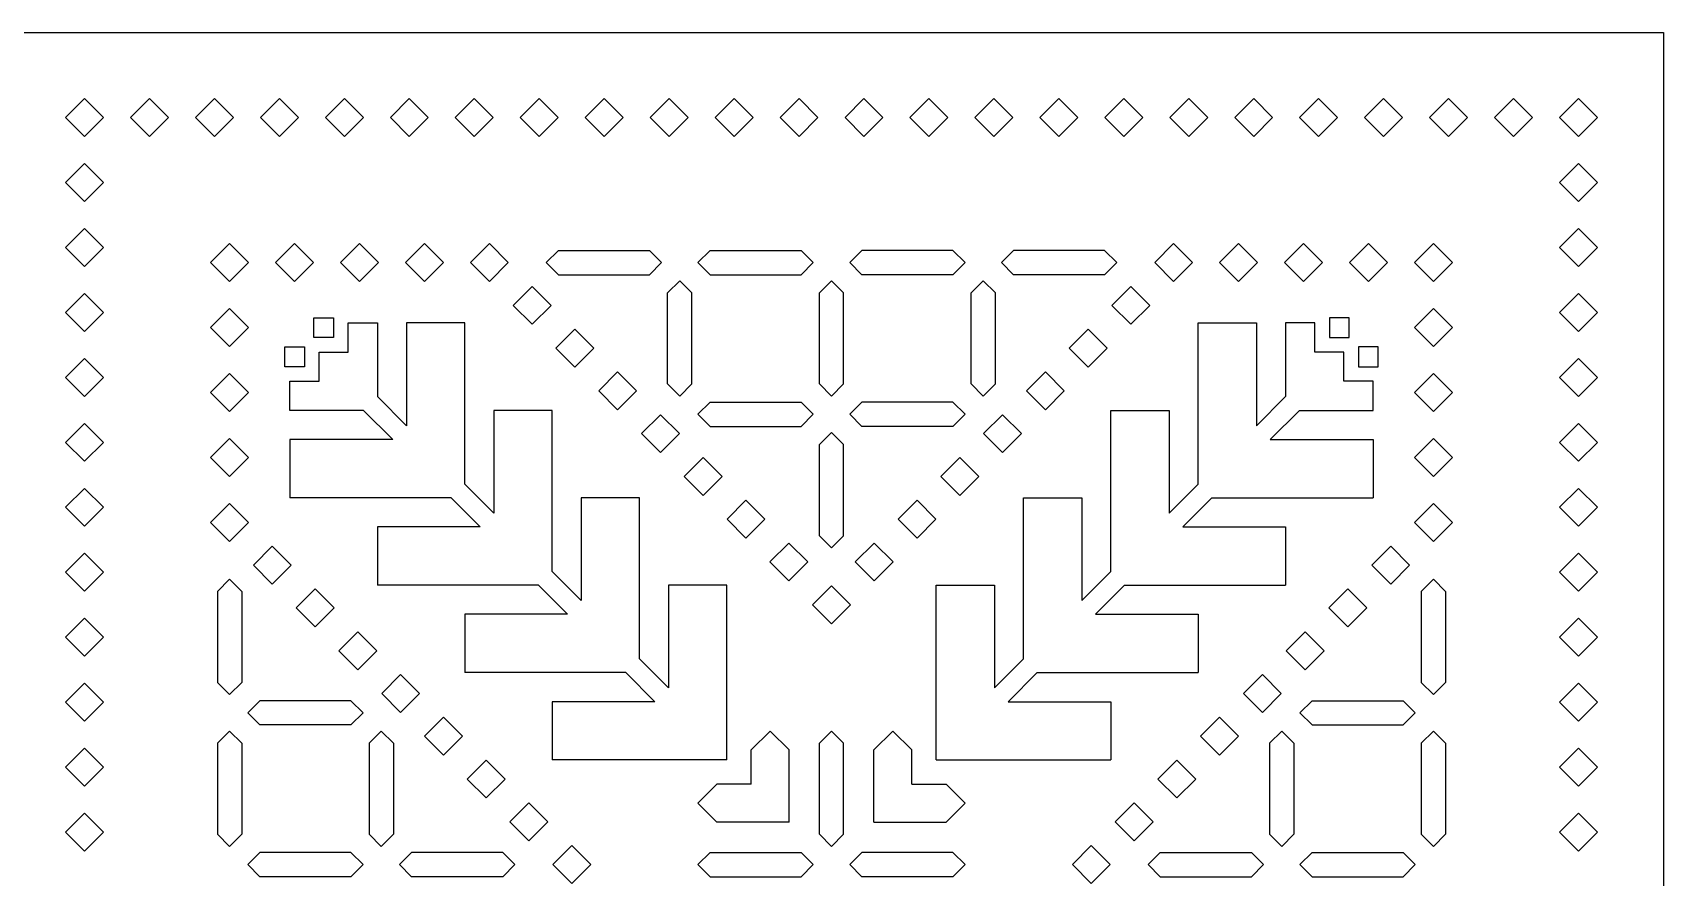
# Model space of a CAD drawing. Extents: x 48 to 477, y 349 to 486.
# Drawn here: x 188.2 to 322.5, y 416.6 to 486.2 of the extents above; entities that cross this region are included whole.
import ezdxf

# ---------------------------------------------------------------- set-up
doc = ezdxf.new("R2010")
doc.units = 0
doc.layers.get('0').update_dxf_attribs({"linetype": 'CONTINUOUS'})

msp = doc.modelspace()

# ---------------------------------------------------------------- linework, layer by layer
for p, q in [((185.443375, 486.161898), (322.516375, 486.161898)), ((322.516375, 486.161898), (322.516375, 349.088898)), ((190.880875, 479.161898), (192.443375, 480.724398)), ((192.443375, 480.724398), (194.005875, 479.161898)), ((196.231875, 479.161898), (197.794375, 480.724398)), ((197.794375, 480.724398), (199.356875, 479.161898)), ((201.582875, 479.161898), (203.145375, 480.724398)), ((203.145375, 480.724398), (204.707875, 479.161898)), ((206.933875, 479.161898), (208.496375, 480.724398)), ((208.496375, 480.724398), (210.058875, 479.161898)), ((212.284875, 479.161898), (213.847375, 480.724398)), ((213.847375, 480.724398), (215.409875, 479.161898)), ((217.635875, 479.161898), (219.198375, 480.724398)), ((219.198375, 480.724398), (220.760875, 479.161898)), ((222.986875, 479.161898), (224.549375, 480.724398)), ((224.549375, 480.724398), (226.111875, 479.161898)), ((228.337875, 479.161898), (229.900375, 480.724398)), ((229.900375, 480.724398), (231.462875, 479.161898)), ((233.688875, 479.161898), (235.251375, 480.724398)), ((235.251375, 480.724398), (236.813875, 479.161898)), ((239.039875, 479.161898), (240.602375, 480.724398)), ((240.602375, 480.724398), (242.164875, 479.161898)), ((244.390875, 479.161898), (245.953375, 480.724398)), ((245.953375, 480.724398), (247.515875, 479.161898)), ((249.741875, 479.161898), (251.304375, 480.724398)), ((251.304375, 480.724398), (252.866875, 479.161898)), ((255.092875, 479.161898), (256.655375, 480.724398)), ((256.655375, 480.724398), (258.217875, 479.161898)), ((260.443875, 479.161898), (262.006375, 480.724398)), ((262.006375, 480.724398), (263.568875, 479.161898)), ((265.794875, 479.161898), (267.357375, 480.724398)), ((267.357375, 480.724398), (268.919875, 479.161898)), ((271.145875, 479.161898), (272.708375, 480.724398)), ((272.708375, 480.724398), (274.270875, 479.161898)), ((276.496875, 479.161898), (278.059375, 480.724398)), ((278.059375, 480.724398), (279.621875, 479.161898)), ((281.847875, 479.161898), (283.410375, 480.724398)), ((283.410375, 480.724398), (284.972875, 479.161898)), ((287.198875, 479.161898), (288.761375, 480.724398)), ((288.761375, 480.724398), (290.323875, 479.161898)), ((292.549875, 479.161898), (294.112375, 480.724398)), ((294.112375, 480.724398), (295.674875, 479.161898)), ((297.900875, 479.161898), (299.463375, 480.724398)), ((299.463375, 480.724398), (301.025875, 479.161898)), ((303.251875, 479.161898), (304.814375, 480.724398)), ((304.814375, 480.724398), (306.376875, 479.161898)), ((308.602875, 479.161898), (310.165375, 480.724398)), ((310.165375, 480.724398), (311.727875, 479.161898)), ((313.953875, 479.161898), (315.516375, 480.724398)), ((315.516375, 480.724398), (317.078875, 479.161898)), ((192.443375, 477.599398), (190.880875, 479.161898)), ((194.005875, 479.161898), (192.443375, 477.599398)), ((197.794375, 477.599398), (196.231875, 479.161898)), ((199.356875, 479.161898), (197.794375, 477.599398)), ((203.145375, 477.599398), (201.582875, 479.161898)), ((204.707875, 479.161898), (203.145375, 477.599398)), ((208.496375, 477.599398), (206.933875, 479.161898)), ((210.058875, 479.161898), (208.496375, 477.599398)), ((213.847375, 477.599398), (212.284875, 479.161898)), ((215.409875, 479.161898), (213.847375, 477.599398)), ((219.198375, 477.599398), (217.635875, 479.161898)), ((220.760875, 479.161898), (219.198375, 477.599398)), ((224.549375, 477.599398), (222.986875, 479.161898)), ((226.111875, 479.161898), (224.549375, 477.599398)), ((229.900375, 477.599398), (228.337875, 479.161898)), ((231.462875, 479.161898), (229.900375, 477.599398)), ((235.251375, 477.599398), (233.688875, 479.161898)), ((236.813875, 479.161898), (235.251375, 477.599398)), ((240.602375, 477.599398), (239.039875, 479.161898)), ((242.164875, 479.161898), (240.602375, 477.599398)), ((245.953375, 477.599398), (244.390875, 479.161898)), ((247.515875, 479.161898), (245.953375, 477.599398)), ((251.304375, 477.599398), (249.741875, 479.161898)), ((252.866875, 479.161898), (251.304375, 477.599398)), ((256.655375, 477.599398), (255.092875, 479.161898)), ((258.217875, 479.161898), (256.655375, 477.599398)), ((262.006375, 477.599398), (260.443875, 479.161898)), ((263.568875, 479.161898), (262.006375, 477.599398)), ((267.357375, 477.599398), (265.794875, 479.161898)), ((268.919875, 479.161898), (267.357375, 477.599398)), ((272.708375, 477.599398), (271.145875, 479.161898)), ((274.270875, 479.161898), (272.708375, 477.599398)), ((278.059375, 477.599398), (276.496875, 479.161898)), ((279.621875, 479.161898), (278.059375, 477.599398)), ((283.410375, 477.599398), (281.847875, 479.161898)), ((284.972875, 479.161898), (283.410375, 477.599398)), ((288.761375, 477.599398), (287.198875, 479.161898)), ((290.323875, 479.161898), (288.761375, 477.599398)), ((294.112375, 477.599398), (292.549875, 479.161898)), ((295.674875, 479.161898), (294.112375, 477.599398)), ((299.463375, 477.599398), (297.900875, 479.161898)), ((301.025875, 479.161898), (299.463375, 477.599398)), ((304.814375, 477.599398), (303.251875, 479.161898)), ((306.376875, 479.161898), (304.814375, 477.599398)), ((310.165375, 477.599398), (308.602875, 479.161898)), ((311.727875, 479.161898), (310.165375, 477.599398)), ((315.516375, 477.599398), (313.953875, 479.161898)), ((317.078875, 479.161898), (315.516375, 477.599398)), ((192.443375, 475.373398), (190.880875, 473.810898)), ((194.005875, 473.810898), (192.443375, 475.373398)), ((315.516375, 475.373398), (313.953875, 473.810898)), ((317.078875, 473.810898), (315.516375, 475.373398)), ((190.880875, 473.810898), (192.443375, 472.248398)), ((192.443375, 472.248398), (194.005875, 473.810898)), ((313.953875, 473.810898), (315.516375, 472.248398)), ((315.516375, 472.248398), (317.078875, 473.810898)), ((192.443375, 470.022398), (190.880875, 468.459898)), ((194.005875, 468.459898), (192.443375, 470.022398)), ((315.516375, 470.022398), (313.953875, 468.459898)), ((317.078875, 468.459898), (315.516375, 470.022398)), ((190.880875, 468.459898), (192.443375, 466.897398)), ((192.443375, 466.897398), (194.005875, 468.459898)), ((202.825832, 467.21694), (204.388332, 468.77944)), ((204.388332, 468.77944), (205.950832, 467.21694)), ((209.739343, 468.77944), (208.176843, 467.21694)), ((211.301843, 467.21694), (209.739343, 468.77944)), ((215.090354, 468.77944), (213.527854, 467.21694)), ((216.652854, 467.21694), (215.090354, 468.77944)), ((220.441364, 468.77944), (218.878864, 467.21694)), ((222.003864, 467.21694), (220.441364, 468.77944)), ((225.792375, 468.77944), (224.229875, 467.21694)), ((227.354875, 467.21694), (225.792375, 468.77944)), ((230.479875, 467.21694), (231.479875, 468.21694)), ((231.479875, 468.21694), (238.979875, 468.21694)), ((238.979875, 468.21694), (239.979875, 467.21694)), ((242.979875, 467.21694), (243.979875, 468.21694)), ((243.979875, 468.21694), (251.479875, 468.21694)), ((251.479875, 468.21694), (252.479875, 467.21694)), ((255.479875, 467.21694), (256.479875, 468.21694)), ((263.979875, 468.21694), (256.479875, 468.21694)), ((264.979875, 467.21694), (263.979875, 468.21694)), ((268.979875, 468.21694), (267.979875, 467.21694)), ((276.479875, 468.21694), (268.979875, 468.21694)), ((277.479875, 467.21694), (276.479875, 468.21694)), ((280.604875, 467.21694), (282.167375, 468.77944)), ((282.167375, 468.77944), (283.729875, 467.21694)), ((285.955885, 467.21694), (287.518385, 468.77944)), ((287.518385, 468.77944), (289.080885, 467.21694)), ((291.306896, 467.21694), (292.869396, 468.77944)), ((292.869396, 468.77944), (294.431896, 467.21694)), ((296.657906, 467.21694), (298.220406, 468.77944)), ((298.220406, 468.77944), (299.782906, 467.21694)), ((303.571417, 468.77944), (302.008917, 467.21694)), ((305.133917, 467.21694), (303.571417, 468.77944)), ((313.953875, 468.459898), (315.516375, 466.897398)), ((315.516375, 466.897398), (317.078875, 468.459898)), ((204.388332, 465.65444), (202.825832, 467.21694)), ((205.950832, 467.21694), (204.388332, 465.65444)), ((208.176843, 467.21694), (209.739343, 465.65444)), ((209.739343, 465.65444), (211.301843, 467.21694)), ((213.527854, 467.21694), (215.090354, 465.65444)), ((215.090354, 465.65444), (216.652854, 467.21694)), ((218.878864, 467.21694), (220.441364, 465.65444)), ((220.441364, 465.65444), (222.003864, 467.21694)), ((224.229875, 467.21694), (225.792375, 465.65444)), ((225.792375, 465.65444), (227.354875, 467.21694)), ((231.479875, 466.21694), (230.479875, 467.21694)), ((231.479875, 466.21694), (238.979875, 466.21694)), ((239.979875, 467.21694), (238.979875, 466.21694)), ((243.979875, 466.21694), (242.979875, 467.21694)), ((243.979875, 466.21694), (251.479875, 466.21694)), ((252.479875, 467.21694), (251.479875, 466.21694)), ((256.479875, 466.21694), (255.479875, 467.21694)), ((263.979875, 466.21694), (256.479875, 466.21694)), ((263.979875, 466.21694), (264.979875, 467.21694)), ((267.979875, 467.21694), (268.979875, 466.21694)), ((276.479875, 466.21694), (268.979875, 466.21694)), ((276.479875, 466.21694), (277.479875, 467.21694)), ((282.167375, 465.65444), (280.604875, 467.21694)), ((283.729875, 467.21694), (282.167375, 465.65444)), ((287.518385, 465.65444), (285.955885, 467.21694)), ((289.080885, 467.21694), (287.518385, 465.65444)), ((292.869396, 465.65444), (291.306896, 467.21694)), ((294.431896, 467.21694), (292.869396, 465.65444)), ((298.220406, 465.65444), (296.657906, 467.21694)), ((299.782906, 467.21694), (298.220406, 465.65444)), ((302.008917, 467.21694), (303.571417, 465.65444)), ((303.571417, 465.65444), (305.133917, 467.21694)), ((229.315812, 465.256002), (227.753312, 463.693502)), ((230.878312, 463.693502), (229.315812, 465.256002)), ((240.479875, 464.71694), (241.479875, 465.71694)), ((241.479875, 465.71694), (242.479875, 464.71694)), ((252.979875, 464.71694), (253.979875, 465.71694)), ((253.979875, 465.71694), (254.979875, 464.71694)), ((266.479875, 465.71694), (265.479875, 464.71694)), ((267.479875, 464.71694), (266.479875, 465.71694)), ((277.081437, 463.693502), (278.643937, 465.256002)), ((278.643937, 465.256002), (280.206437, 463.693502)), ((192.443375, 464.671398), (190.880875, 463.108898)), ((194.005875, 463.108898), (192.443375, 464.671398)), ((227.753312, 463.693502), (229.315812, 462.131002)), ((229.315812, 462.131002), (230.878312, 463.693502)), ((240.479875, 457.21694), (240.479875, 464.71694)), ((242.479875, 457.21694), (242.479875, 464.71694)), ((252.979875, 457.21694), (252.979875, 464.71694)), ((254.979875, 457.21694), (254.979875, 464.71694)), ((265.479875, 457.21694), (265.479875, 464.71694)), ((267.479875, 457.21694), (267.479875, 464.71694)), ((278.643937, 462.131002), (277.081437, 463.693502)), ((280.206437, 463.693502), (278.643937, 462.131002)), ((315.516375, 464.671398), (313.953875, 463.108898)), ((317.078875, 463.108898), (315.516375, 464.671398)), ((190.880875, 463.108898), (192.443375, 461.546398)), ((192.443375, 461.546398), (194.005875, 463.108898)), ((202.825832, 461.865929), (204.388332, 463.428429)), ((204.388332, 463.428429), (205.950832, 461.865929)), ((211.338681, 461.041591), (211.338681, 462.666591)), ((211.338681, 462.666591), (212.963681, 462.666591)), ((212.963681, 462.666591), (212.963681, 461.041591)), ((214.163681, 459.841591), (214.163681, 462.241591)), ((214.163681, 462.241591), (216.563681, 462.241591)), ((216.563681, 462.241591), (216.563681, 456.172962)), ((218.963681, 462.241591), (218.963681, 453.772962)), ((223.763681, 462.241591), (218.963681, 462.241591)), ((223.763681, 448.972962), (223.763681, 462.241591)), ((284.196068, 448.972962), (284.196068, 462.241591)), ((284.196068, 462.241591), (288.996068, 462.241591)), ((288.996068, 462.241591), (288.996068, 453.772962)), ((291.396068, 462.241591), (291.396068, 456.172962)), ((293.796068, 462.241591), (291.396068, 462.241591)), ((293.796068, 459.841591), (293.796068, 462.241591)), ((296.621068, 462.666591), (294.996068, 462.666591)), ((294.996068, 462.666591), (294.996068, 461.041591)), ((296.621068, 461.041591), (296.621068, 462.666591)), ((303.571417, 463.428429), (302.008917, 461.865929)), ((305.133917, 461.865929), (303.571417, 463.428429)), ((313.953875, 463.108898), (315.516375, 461.546398)), ((315.516375, 461.546398), (317.078875, 463.108898)), ((204.388332, 460.303429), (202.825832, 461.865929)), ((205.950832, 461.865929), (204.388332, 460.303429)), ((212.963681, 461.041591), (211.338681, 461.041591)), ((232.83925, 461.732565), (231.27675, 460.170065)), ((234.40175, 460.170065), (232.83925, 461.732565)), ((273.558, 460.170065), (275.1205, 461.732565)), ((275.1205, 461.732565), (276.683, 460.170065)), ((294.996068, 461.041591), (296.621068, 461.041591)), ((302.008917, 461.865929), (303.571417, 460.303429)), ((303.571417, 460.303429), (305.133917, 461.865929)), ((208.938681, 458.641591), (208.938681, 460.266591)), ((208.938681, 460.266591), (210.563681, 460.266591)), ((210.563681, 460.266591), (210.563681, 458.641591)), ((211.763681, 459.841591), (214.163681, 459.841591)), ((211.763681, 457.441591), (211.763681, 459.841591)), ((231.27675, 460.170065), (232.83925, 458.607565)), ((232.83925, 458.607565), (234.40175, 460.170065)), ((275.1205, 458.607565), (273.558, 460.170065)), ((276.683, 460.170065), (275.1205, 458.607565)), ((296.196068, 459.841591), (293.796068, 459.841591)), ((296.196068, 457.441591), (296.196068, 459.841591)), ((299.021068, 460.266591), (297.396068, 460.266591)), ((297.396068, 460.266591), (297.396068, 458.641591)), ((299.021068, 458.641591), (299.021068, 460.266591)), ((192.443375, 459.320398), (190.880875, 457.757898)), ((194.005875, 457.757898), (192.443375, 459.320398)), ((210.563681, 458.641591), (208.938681, 458.641591)), ((236.362687, 458.209127), (234.800187, 456.646627)), ((237.925187, 456.646627), (236.362687, 458.209127)), ((270.034562, 456.646627), (271.597062, 458.209127)), ((271.597062, 458.209127), (273.159562, 456.646627)), ((297.396068, 458.641591), (299.021068, 458.641591)), ((315.516375, 459.320398), (313.953875, 457.757898)), ((317.078875, 457.757898), (315.516375, 459.320398)), ((190.880875, 457.757898), (192.443375, 456.195398)), ((192.443375, 456.195398), (194.005875, 457.757898)), ((202.825832, 456.514919), (204.388332, 458.077419)), ((204.388332, 458.077419), (205.950832, 456.514919)), ((209.363681, 455.041591), (209.363681, 457.441591)), ((209.363681, 457.441591), (211.763681, 457.441591)), ((240.479875, 457.21694), (241.479875, 456.21694)), ((241.479875, 456.21694), (242.479875, 457.21694)), ((253.979875, 456.21694), (252.979875, 457.21694)), ((254.979875, 457.21694), (253.979875, 456.21694)), ((266.479875, 456.21694), (265.479875, 457.21694)), ((267.479875, 457.21694), (266.479875, 456.21694)), ((298.596068, 457.441591), (296.196068, 457.441591)), ((298.596068, 455.041591), (298.596068, 457.441591)), ((303.571417, 458.077419), (302.008917, 456.514919)), ((305.133917, 456.514919), (303.571417, 458.077419)), ((313.953875, 457.757898), (315.516375, 456.195398)), ((315.516375, 456.195398), (317.078875, 457.757898)), ((204.388332, 454.952419), (202.825832, 456.514919)), ((205.950832, 456.514919), (204.388332, 454.952419)), ((216.563681, 456.172962), (218.963681, 453.772962)), ((234.800187, 456.646627), (236.362687, 455.084127)), ((236.362687, 455.084127), (237.925187, 456.646627)), ((242.979875, 454.71694), (243.979875, 455.71694)), ((243.979875, 455.71694), (251.479875, 455.71694)), ((251.479875, 455.71694), (252.479875, 454.71694)), ((255.479875, 454.71694), (256.479875, 455.71694)), ((263.979875, 455.71694), (256.479875, 455.71694)), ((264.979875, 454.71694), (263.979875, 455.71694)), ((271.597062, 455.084127), (270.034562, 456.646627)), ((273.159562, 456.646627), (271.597062, 455.084127)), ((291.396068, 456.172962), (288.996068, 453.772962)), ((302.008917, 456.514919), (303.571417, 454.952419)), ((303.571417, 454.952419), (305.133917, 456.514919)), ((215.43231, 455.041591), (209.363681, 455.041591)), ((215.43231, 455.041591), (217.83231, 452.641591)), ((226.163681, 455.041591), (226.163681, 446.572962)), ((230.963681, 455.041591), (226.163681, 455.041591)), ((230.963681, 441.772962), (230.963681, 455.041591)), ((239.886125, 454.68569), (238.323625, 453.12319)), ((241.448625, 453.12319), (239.886125, 454.68569)), ((243.979875, 453.71694), (242.979875, 454.71694)), ((252.479875, 454.71694), (251.479875, 453.71694)), ((256.479875, 453.71694), (255.479875, 454.71694)), ((263.979875, 453.71694), (264.979875, 454.71694)), ((266.511125, 453.12319), (268.073625, 454.68569)), ((268.073625, 454.68569), (269.636125, 453.12319)), ((276.996068, 455.041591), (281.796068, 455.041591)), ((276.996068, 441.772962), (276.996068, 455.041591)), ((281.796068, 455.041591), (281.796068, 446.572962)), ((292.527439, 455.041591), (290.127439, 452.641591)), ((292.527439, 455.041591), (298.596068, 455.041591)), ((192.443375, 453.969398), (190.880875, 452.406898)), ((194.005875, 452.406898), (192.443375, 453.969398)), ((238.323625, 453.12319), (239.886125, 451.56069)), ((239.886125, 451.56069), (241.448625, 453.12319)), ((243.979875, 453.71694), (251.479875, 453.71694)), ((252.979875, 452.21694), (253.979875, 453.21694)), ((253.979875, 453.21694), (254.979875, 452.21694)), ((263.979875, 453.71694), (256.479875, 453.71694)), ((268.073625, 451.56069), (266.511125, 453.12319)), ((269.636125, 453.12319), (268.073625, 451.56069)), ((315.516375, 453.969398), (313.953875, 452.406898)), ((317.078875, 452.406898), (315.516375, 453.969398)), ((190.880875, 452.406898), (192.443375, 450.844398)), ((192.443375, 450.844398), (194.005875, 452.406898)), ((202.825832, 451.163908), (204.388332, 452.726408)), ((204.388332, 452.726408), (205.950832, 451.163908)), ((209.363681, 452.641591), (209.363681, 447.841591)), ((217.83231, 452.641591), (209.363681, 452.641591)), ((252.979875, 444.71694), (252.979875, 452.21694)), ((254.979875, 444.71694), (254.979875, 452.21694)), ((290.127439, 452.641591), (298.596068, 452.641591)), ((298.596068, 452.641591), (298.596068, 447.841591)), ((303.571417, 452.726408), (302.008917, 451.163908)), ((305.133917, 451.163908), (303.571417, 452.726408)), ((313.953875, 452.406898), (315.516375, 450.844398)), ((315.516375, 450.844398), (317.078875, 452.406898)), ((204.388332, 449.601408), (202.825832, 451.163908)), ((205.950832, 451.163908), (204.388332, 449.601408)), ((243.409562, 451.162252), (241.847062, 449.599752)), ((244.972062, 449.599752), (243.409562, 451.162252)), ((262.987687, 449.599752), (264.550187, 451.162252)), ((264.550187, 451.162252), (266.112687, 449.599752)), ((302.008917, 451.163908), (303.571417, 449.601408)), ((303.571417, 449.601408), (305.133917, 451.163908)), ((223.763681, 448.972962), (226.163681, 446.572962)), ((241.847062, 449.599752), (243.409562, 448.037252)), ((243.409562, 448.037252), (244.972062, 449.599752)), ((264.550187, 448.037252), (262.987687, 449.599752)), ((266.112687, 449.599752), (264.550187, 448.037252)), ((284.196068, 448.972962), (281.796068, 446.572962)), ((192.443375, 448.618398), (190.880875, 447.055898)), ((194.005875, 447.055898), (192.443375, 448.618398)), ((222.63231, 447.841591), (209.363681, 447.841591)), ((222.63231, 447.841591), (225.03231, 445.441591)), ((233.363681, 447.841591), (233.363681, 439.372962)), ((238.163681, 447.841591), (233.363681, 447.841591)), ((238.163681, 434.572962), (238.163681, 447.841591)), ((246.933, 447.638815), (245.3705, 446.076315)), ((248.4955, 446.076315), (246.933, 447.638815)), ((259.46425, 446.076315), (261.02675, 447.638815)), ((261.02675, 447.638815), (262.58925, 446.076315)), ((269.796068, 434.572962), (269.796068, 447.841591)), ((269.796068, 447.841591), (274.596068, 447.841591)), ((274.596068, 447.841591), (274.596068, 439.372962)), ((285.327439, 447.841591), (282.927439, 445.441591)), ((285.327439, 447.841591), (298.596068, 447.841591)), ((315.516375, 448.618398), (313.953875, 447.055898)), ((317.078875, 447.055898), (315.516375, 448.618398)), ((190.880875, 447.055898), (192.443375, 445.493398)), ((192.443375, 445.493398), (194.005875, 447.055898)), ((202.825832, 445.812898), (204.388332, 447.375398)), ((204.388332, 447.375398), (205.950832, 445.812898)), ((245.3705, 446.076315), (246.933, 444.513815)), ((246.933, 444.513815), (248.4955, 446.076315)), ((261.02675, 444.513815), (259.46425, 446.076315)), ((262.58925, 446.076315), (261.02675, 444.513815)), ((303.571417, 447.375398), (302.008917, 445.812898)), ((305.133917, 445.812898), (303.571417, 447.375398)), ((313.953875, 447.055898), (315.516375, 445.493398)), ((315.516375, 445.493398), (317.078875, 447.055898)), ((204.388332, 444.250398), (202.825832, 445.812898)), ((205.950832, 445.812898), (204.388332, 444.250398)), ((225.03231, 445.441591), (216.563681, 445.441591)), ((216.563681, 445.441591), (216.563681, 440.641591)), ((253.979875, 443.71694), (252.979875, 444.71694)), ((254.979875, 444.71694), (253.979875, 443.71694)), ((282.927439, 445.441591), (291.396068, 445.441591)), ((291.396068, 445.441591), (291.396068, 440.641591)), ((302.008917, 445.812898), (303.571417, 444.250398)), ((303.571417, 444.250398), (305.133917, 445.812898)), ((206.34927, 442.28946), (207.91177, 443.85196)), ((207.91177, 443.85196), (209.47427, 442.28946)), ((250.456437, 444.115377), (248.893937, 442.552877)), ((252.018937, 442.552877), (250.456437, 444.115377)), ((255.940812, 442.552877), (257.503312, 444.115377)), ((257.503312, 444.115377), (259.065812, 442.552877)), ((300.047979, 443.85196), (298.485479, 442.28946)), ((301.610479, 442.28946), (300.047979, 443.85196)), ((192.443375, 443.267398), (190.880875, 441.704898)), ((194.005875, 441.704898), (192.443375, 443.267398)), ((207.91177, 440.72696), (206.34927, 442.28946)), ((209.47427, 442.28946), (207.91177, 440.72696)), ((248.893937, 442.552877), (250.456437, 440.990377)), ((250.456437, 440.990377), (252.018937, 442.552877)), ((257.503312, 440.990377), (255.940812, 442.552877)), ((259.065812, 442.552877), (257.503312, 440.990377)), ((298.485479, 442.28946), (300.047979, 440.72696)), ((300.047979, 440.72696), (301.610479, 442.28946)), ((315.516375, 443.267398), (313.953875, 441.704898)), ((317.078875, 441.704898), (315.516375, 443.267398)), ((190.880875, 441.704898), (192.443375, 440.142398)), ((192.443375, 440.142398), (194.005875, 441.704898)), ((204.388332, 441.125398), (203.388332, 440.125398)), ((205.388332, 440.125398), (204.388332, 441.125398)), ((230.963681, 441.772962), (233.363681, 439.372962)), ((276.996068, 441.772962), (274.596068, 439.372962)), ((302.571417, 440.125398), (303.571417, 441.125398)), ((303.571417, 441.125398), (304.571417, 440.125398)), ((313.953875, 441.704898), (315.516375, 440.142398)), ((315.516375, 440.142398), (317.078875, 441.704898)), ((203.388332, 440.125398), (203.388332, 432.625398)), ((205.388332, 440.125398), (205.388332, 432.625398)), ((209.872707, 438.766023), (211.435207, 440.328523)), ((211.435207, 440.328523), (212.997707, 438.766023)), ((229.83231, 440.641591), (216.563681, 440.641591)), ((229.83231, 440.641591), (232.23231, 438.241591)), ((240.563681, 440.641591), (240.563681, 432.172962)), ((245.363681, 440.641591), (240.563681, 440.641591)), ((245.363681, 426.241591), (245.363681, 440.641591)), ((252.417375, 439.02944), (253.979875, 440.59194)), ((253.979875, 440.59194), (255.542375, 439.02944)), ((262.596068, 426.241591), (262.596068, 440.641591)), ((262.596068, 440.641591), (267.396068, 440.641591)), ((267.396068, 440.641591), (267.396068, 432.172962)), ((278.127439, 440.641591), (275.727439, 438.241591)), ((278.127439, 440.641591), (291.396068, 440.641591)), ((296.524542, 440.328523), (294.962042, 438.766023)), ((298.087042, 438.766023), (296.524542, 440.328523)), ((302.571417, 440.125398), (302.571417, 432.625398)), ((304.571417, 440.125398), (304.571417, 432.625398)), ((211.435207, 437.203523), (209.872707, 438.766023)), ((212.997707, 438.766023), (211.435207, 437.203523)), ((223.763681, 438.241591), (223.763681, 433.441591)), ((232.23231, 438.241591), (223.763681, 438.241591)), ((253.979875, 437.46694), (252.417375, 439.02944)), ((255.542375, 439.02944), (253.979875, 437.46694)), ((275.727439, 438.241591), (284.196068, 438.241591)), ((284.196068, 438.241591), (284.196068, 433.441591)), ((294.962042, 438.766023), (296.524542, 437.203523)), ((296.524542, 437.203523), (298.087042, 438.766023)), ((192.443375, 437.916398), (190.880875, 436.353898)), ((194.005875, 436.353898), (192.443375, 437.916398)), ((213.396145, 435.242585), (214.958645, 436.805085)), ((214.958645, 436.805085), (216.521145, 435.242585)), ((293.001104, 436.805085), (291.438604, 435.242585)), ((294.563604, 435.242585), (293.001104, 436.805085)), ((315.516375, 437.916398), (313.953875, 436.353898)), ((317.078875, 436.353898), (315.516375, 437.916398)), ((190.880875, 436.353898), (192.443375, 434.791398)), ((192.443375, 434.791398), (194.005875, 436.353898)), ((313.953875, 436.353898), (315.516375, 434.791398)), ((315.516375, 434.791398), (317.078875, 436.353898)), ((214.958645, 433.680085), (213.396145, 435.242585)), ((216.521145, 435.242585), (214.958645, 433.680085)), ((238.163681, 434.572962), (240.563681, 432.172962)), ((269.796068, 434.572962), (267.396068, 432.172962)), ((291.438604, 435.242585), (293.001104, 433.680085)), ((293.001104, 433.680085), (294.563604, 435.242585)), ((203.388332, 432.625398), (204.388332, 431.625398)), ((204.388332, 431.625398), (205.388332, 432.625398)), ((216.919582, 431.719148), (218.482082, 433.281648)), ((218.482082, 433.281648), (220.044582, 431.719148)), ((237.03231, 433.441591), (223.763681, 433.441591)), ((237.03231, 433.441591), (239.43231, 431.041591)), ((270.927439, 433.441591), (268.527439, 431.041591)), ((270.927439, 433.441591), (284.196068, 433.441591)), ((289.477667, 433.281648), (287.915167, 431.719148)), ((291.040167, 431.719148), (289.477667, 433.281648)), ((303.571417, 431.625398), (302.571417, 432.625398)), ((304.571417, 432.625398), (303.571417, 431.625398)), ((192.443375, 432.565398), (190.880875, 431.002898)), ((194.005875, 431.002898), (192.443375, 432.565398)), ((218.482082, 430.156648), (216.919582, 431.719148)), ((220.044582, 431.719148), (218.482082, 430.156648)), ((287.915167, 431.719148), (289.477667, 430.156648)), ((289.477667, 430.156648), (291.040167, 431.719148)), ((315.516375, 432.565398), (313.953875, 431.002898)), ((317.078875, 431.002898), (315.516375, 432.565398)), ((190.880875, 431.002898), (192.443375, 429.440398)), ((192.443375, 429.440398), (194.005875, 431.002898)), ((206.888332, 431.125398), (205.888332, 430.125398)), ((205.888332, 430.125398), (206.888332, 429.125398)), ((214.388332, 431.125398), (206.888332, 431.125398)), ((214.388332, 431.125398), (215.388332, 430.125398)), ((215.388332, 430.125398), (214.388332, 429.125398)), ((239.43231, 431.041591), (230.963681, 431.041591)), ((230.963681, 431.041591), (230.963681, 426.241591)), ((268.527439, 431.041591), (276.996068, 431.041591)), ((276.996068, 431.041591), (276.996068, 426.241591)), ((293.571417, 431.125398), (292.571417, 430.125398)), ((292.571417, 430.125398), (293.571417, 429.125398)), ((293.571417, 431.125398), (301.071417, 431.125398)), ((301.071417, 431.125398), (302.071417, 430.125398)), ((302.071417, 430.125398), (301.071417, 429.125398)), ((313.953875, 431.002898), (315.516375, 429.440398)), ((315.516375, 429.440398), (317.078875, 431.002898)), ((204.388332, 428.625398), (203.388332, 427.625398)), ((205.388332, 427.625398), (204.388332, 428.625398)), ((214.388332, 429.125398), (206.888332, 429.125398)), ((216.888332, 428.625398), (215.888332, 427.625398)), ((217.888332, 427.625398), (216.888332, 428.625398)), ((220.44302, 428.19571), (222.00552, 429.75821)), ((222.00552, 429.75821), (223.56802, 428.19571)), ((248.917375, 428.625398), (247.354875, 427.062898)), ((250.479875, 427.062898), (248.917375, 428.625398)), ((252.979875, 427.625398), (253.979875, 428.625398)), ((253.979875, 428.625398), (254.979875, 427.625398)), ((257.479875, 427.062898), (259.042375, 428.625398)), ((259.042375, 428.625398), (260.604875, 427.062898)), ((285.954229, 429.75821), (284.391729, 428.19571)), ((287.516729, 428.19571), (285.954229, 429.75821)), ((290.071417, 427.625398), (291.071417, 428.625398)), ((291.071417, 428.625398), (292.071417, 427.625398)), ((293.571417, 429.125398), (301.071417, 429.125398)), ((302.571417, 427.625398), (303.571417, 428.625398)), ((303.571417, 428.625398), (304.571417, 427.625398)), ((203.388332, 427.625398), (203.388332, 420.125398)), ((205.388332, 427.625398), (205.388332, 420.125398)), ((215.888332, 427.625398), (215.888332, 420.125398)), ((217.888332, 427.625398), (217.888332, 420.125398)), ((222.00552, 426.63321), (220.44302, 428.19571)), ((223.56802, 428.19571), (222.00552, 426.63321)), ((252.979875, 420.125398), (252.979875, 427.625398)), ((254.979875, 420.125398), (254.979875, 427.625398)), ((284.391729, 428.19571), (285.954229, 426.63321)), ((285.954229, 426.63321), (287.516729, 428.19571)), ((290.071417, 427.625398), (290.071417, 420.125398)), ((292.071417, 427.625398), (292.071417, 420.125398)), ((302.571417, 427.625398), (302.571417, 420.125398)), ((304.571417, 427.625398), (304.571417, 420.125398)), ((192.443375, 427.214398), (190.880875, 425.651898)), ((194.005875, 425.651898), (192.443375, 427.214398)), ((223.966457, 424.672273), (225.528957, 426.234773)), ((225.528957, 426.234773), (227.091457, 424.672273)), ((245.363681, 426.241591), (230.963681, 426.241591)), ((247.354875, 424.250398), (247.354875, 427.062898)), ((250.479875, 421.125398), (250.479875, 427.062898)), ((257.479875, 421.125398), (257.479875, 427.062898)), ((260.604875, 424.250398), (260.604875, 427.062898)), ((262.596068, 426.241591), (276.996068, 426.241591)), ((282.430792, 426.234773), (280.868292, 424.672273)), ((283.993292, 424.672273), (282.430792, 426.234773)), ((315.516375, 427.214398), (313.953875, 425.651898)), ((317.078875, 425.651898), (315.516375, 427.214398)), ((190.880875, 425.651898), (192.443375, 424.089398)), ((192.443375, 424.089398), (194.005875, 425.651898)), ((225.528957, 423.109773), (223.966457, 424.672273)), ((227.091457, 424.672273), (225.528957, 423.109773)), ((280.868292, 424.672273), (282.430792, 423.109773)), ((282.430792, 423.109773), (283.993292, 424.672273)), ((313.953875, 425.651898), (315.516375, 424.089398)), ((315.516375, 424.089398), (317.078875, 425.651898)), ((242.979875, 422.687898), (244.542375, 424.250398)), ((247.354875, 424.250398), (244.542375, 424.250398)), ((260.604875, 424.250398), (263.417375, 424.250398)), ((264.979875, 422.687898), (263.417375, 424.250398)), ((227.489895, 421.148835), (229.052395, 422.711335)), ((229.052395, 422.711335), (230.614895, 421.148835)), ((244.542375, 421.125398), (242.979875, 422.687898)), ((263.417375, 421.125398), (264.979875, 422.687898)), ((278.907354, 422.711335), (277.344854, 421.148835)), ((280.469854, 421.148835), (278.907354, 422.711335)), ((192.443375, 421.863398), (190.880875, 420.300898)), ((194.005875, 420.300898), (192.443375, 421.863398)), ((229.052395, 419.586335), (227.489895, 421.148835)), ((230.614895, 421.148835), (229.052395, 419.586335)), ((250.479875, 421.125398), (244.542375, 421.125398)), ((257.479875, 421.125398), (263.417375, 421.125398)), ((277.344854, 421.148835), (278.907354, 419.586335)), ((278.907354, 419.586335), (280.469854, 421.148835)), ((315.516375, 421.863398), (313.953875, 420.300898)), ((317.078875, 420.300898), (315.516375, 421.863398)), ((190.880875, 420.300898), (192.443375, 418.738398)), ((192.443375, 418.738398), (194.005875, 420.300898)), ((204.388332, 419.125398), (203.388332, 420.125398)), ((205.388332, 420.125398), (204.388332, 419.125398)), ((216.888332, 419.125398), (215.888332, 420.125398)), ((217.888332, 420.125398), (216.888332, 419.125398)), ((231.013332, 417.625398), (232.575832, 419.187898)), ((232.575832, 419.187898), (234.138332, 417.625398)), ((253.979875, 419.125398), (252.979875, 420.125398)), ((254.979875, 420.125398), (253.979875, 419.125398)), ((275.383917, 419.187898), (273.821417, 417.625398)), ((276.946417, 417.625398), (275.383917, 419.187898)), ((290.071417, 420.125398), (291.071417, 419.125398)), ((291.071417, 419.125398), (292.071417, 420.125398)), ((302.571417, 420.125398), (303.571417, 419.125398)), ((303.571417, 419.125398), (304.571417, 420.125398)), ((313.953875, 420.300898), (315.516375, 418.738398)), ((315.516375, 418.738398), (317.078875, 420.300898)), ((205.888332, 417.625398), (206.888332, 418.625398)), ((214.388332, 418.625398), (206.888332, 418.625398)), ((214.388332, 418.625398), (215.388332, 417.625398)), ((218.388332, 417.625398), (219.388332, 418.625398)), ((226.888332, 418.625398), (219.388332, 418.625398)), ((226.888332, 418.625398), (227.888332, 417.625398)), ((243.979875, 418.625398), (242.979875, 417.625398)), ((243.979875, 418.625398), (251.479875, 418.625398)), ((251.479875, 418.625398), (252.479875, 417.625398)), ((255.479875, 417.625398), (256.479875, 418.625398)), ((263.979875, 418.625398), (256.479875, 418.625398)), ((263.979875, 418.625398), (264.979875, 417.625398)), ((281.071417, 418.625398), (280.071417, 417.625398)), ((281.071417, 418.625398), (288.571417, 418.625398)), ((289.571417, 417.625398), (288.571417, 418.625398)), ((293.571417, 418.625398), (292.571417, 417.625398)), ((293.571417, 418.625398), (301.071417, 418.625398)), ((302.071417, 417.625398), (301.071417, 418.625398)), ((206.888332, 416.625398), (205.888332, 417.625398)), ((214.388332, 416.625398), (206.888332, 416.625398)), ((215.388332, 417.625398), (214.388332, 416.625398)), ((219.388332, 416.625398), (218.388332, 417.625398)), ((226.888332, 416.625398), (219.388332, 416.625398)), ((227.888332, 417.625398), (226.888332, 416.625398)), ((232.575832, 416.062898), (231.013332, 417.625398)), ((234.138332, 417.625398), (232.575832, 416.062898)), ((242.979875, 417.625398), (243.979875, 416.625398)), ((243.979875, 416.625398), (251.479875, 416.625398)), ((252.479875, 417.625398), (251.479875, 416.625398)), ((256.479875, 416.625398), (255.479875, 417.625398)), ((263.979875, 416.625398), (256.479875, 416.625398)), ((264.979875, 417.625398), (263.979875, 416.625398)), ((273.821417, 417.625398), (275.383917, 416.062898)), ((275.383917, 416.062898), (276.946417, 417.625398)), ((280.071417, 417.625398), (281.071417, 416.625398)), ((281.071417, 416.625398), (288.571417, 416.625398)), ((288.571417, 416.625398), (289.571417, 417.625398)), ((292.571417, 417.625398), (293.571417, 416.625398)), ((293.571417, 416.625398), (301.071417, 416.625398)), ((301.071417, 416.625398), (302.071417, 417.625398))]:
    msp.add_line(p, q)

doc.saveas('drawing.dxf')
